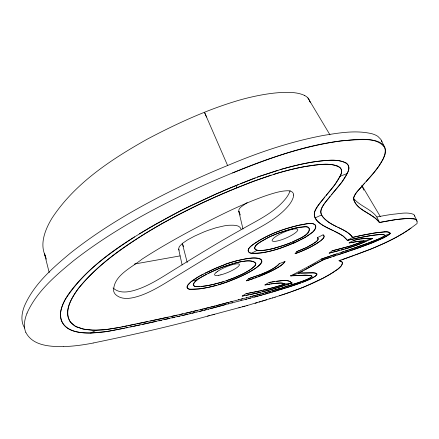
<?xml version="1.0" encoding="UTF-8"?>
<svg xmlns="http://www.w3.org/2000/svg" width="439" height="439" viewBox="0 0 439 439"><rect width="100%" height="100%" fill="white"/><g stroke="black" fill="none" stroke-linecap="round" stroke-linejoin="round"><path stroke-width="0.66" d="M241 229.125C239.694 224.45 232.505 225.234 228.703 225.273A37.946 9.345 -22.6 0 0 224.082 225.893L215.928 227.792L208.349 230.255A34.478 8.511 -22.6 0 0 203.68 232.044L194.57 236.111L187.694 239.809L182.311 243.469L179.26 246.674L178.624 249.122L182.114 264.926M315.789 227.506C316.481 224.691 313.161 223.193 310.807 223.522C302.905 223.819 295.233 226.096 287.682 228.258M290.146 190.658L288.933 193.632A105.651 27.855 -22.4 0 1 285.767 198.549C273.848 213.37 255.811 221.026 239.809 230.453C218.578 242.312 197.846 255.032 177.186 267.845C165.135 275.171 153.403 283.32 140.178 288.428C131.749 291.501 120.511 294.865 113.053 287.962M315.668 227.951L313.106 231.616L307.037 236.22M27.037 313.139C36.772 291.414 55.599 275.511 73.593 260.7C110.897 231.578 152.761 208.854 195.574 188.957A218.518 52.806 -23.1 0 1 232.626 172.911C275.324 155.966 320.261 138.971 366.867 139.646C403.633 141.331 375.822 171.183 364.008 183.837M337.026 165.86A73.083 18.806 -23.7 0 1 340.938 174.442C334.924 188.155 322.21 197.358 315.235 210.457A103.593 23.3 -25.3 0 0 314.554 212.152C312.03 222.194 326.451 226.908 333.322 230.689M332.592 193.429C338.628 186.131 345.52 179.024 348.654 169.898A81.72 21.039 -23.7 0 0 346.036 163.028C336.74 158.402 325.782 160.575 315.893 161.563A122.849 31.087 -23.2 0 0 281.717 169.185L259.383 176.368L236.27 185.456A180.819 43.384 -23.1 0 0 216.081 193.989L183.453 209.332L154.912 224.631A181.422 43.532 -23.1 0 0 139.388 233.861M68.616 318.741A279.402 63.309 -24.2 0 1 78.586 288.242C100.981 260.656 131.53 241.247 161.986 223.654C198.889 203.208 237.636 185.823 277.876 173.098A115.775 29.254 -23.2 0 1 305.988 166.381C316.991 165.179 329.618 161.612 339.841 167.473A71.853 18.487 -23.7 0 1 340.049 176.231L334.716 184.885L326.139 195.448M346.091 163.099A80.792 20.798 -23.7 0 1 347.134 173.624L341.844 182.141L331.341 194.905M320.404 240.934C312.755 246.559 303.986 250.466 295.09 253.671L296.715 251.635L305.879 247.859L312.453 244.298M324.893 196.935C320.854 203.098 310.527 210.923 315.844 218.924C318.088 222.129 321.337 224.45 324.684 226.387C332.175 231.007 341.943 232.939 347.392 240.369L358.559 237.806A172.335 30.104 -23 0 1 367.866 236.056C408.654 229.937 364.337 244.342 354.114 248.112M330.112 196.359C326.621 201.682 318.473 207.872 321.578 214.901C324.822 220.63 330.918 223.786 336.598 226.623M332.131 193.983C328.114 198.944 323.477 203.696 321.096 209.721C319.164 215.017 324.838 219.176 328.438 222.024C336.131 227.649 346.722 229.487 352.682 237.395L359.81 235.759M364.694 183.079C360.842 187.859 355.722 192.073 353.483 197.945C355.585 210.863 372.7 212.696 379.433 222.496C388.734 220.658 398.107 218.907 407.595 218.457C411.074 218.386 418.411 217.826 417.05 223.561L410.997 228.077C398.974 236.714 385.447 242.981 371.833 248.666M363.327 184.594C360.271 189.346 352.951 193.681 353.708 199.954M366.071 181.548L373.825 172.67L378.72 166.299L383.225 158.995L385.14 154.232L385.48 150.017L384.811 147.575L380.843 139.388L377.952 136.463A128.089 33.973 -23.6 0 0 372.063 133.78C356.013 129.911 339.292 132.852 323.285 135.453C290.914 141.594 259.471 152.053 229.163 164.877A218.123 54.162 -23.1 0 0 192.189 180.884C149.463 200.782 107.703 223.594 70.646 252.919C52.68 267.894 33.935 284.071 24.458 306.016A327.818 77.088 -24.3 0 0 23.393 325.661L24.694 328.087M188.951 283.665C187.14 285.043 185.927 288.67 189.116 289.136A40.624 8.687 -22.8 0 0 190.559 289.4L198.84 289.027A73.253 15.941 -23.1 0 0 206.176 287.748L207.949 287.38M189.132 283.473C195.476 277.475 203.707 273.958 211.439 270.155A40.141 8.517 -22.7 0 1 237.675 260.53M248.683 278.677C259.312 274.913 271.231 271.834 279.33 263.63L285.026 261.501L283.221 263.658A21.791 4.401 -23.2 0 1 278.106 267.351C268.185 273.217 257.38 277.459 246.383 280.834L248.683 278.677L260.102 274.715M317.896 242.734C319.729 241.17 326.66 237.526 323.104 234.827L317.386 237.675C320.201 239.99 314.45 242.696 312.886 244.024M321.205 240.292C322.61 239.206 325.93 236.166 323.104 234.827M297.066 275.505C301.955 275.593 307.256 274.337 311.882 276.142L311.756 276.773C301.456 283.643 287.902 284.115 277.569 290.464M216.065 272.493L217.535 271.379M198.521 276.735L190.992 281.761L187.382 285.805A35.125 7.501 -22.7 0 0 189.176 289.153C210.237 289.63 230.859 281.553 249.401 272.037A29.737 6.245 -22.9 0 0 255.866 267.999A29.265 6.146 -22.9 0 0 258.736 265.76C267.724 259.065 255.438 257.133 250.488 258.132A45.958 9.707 -22.7 0 0 245.406 258.818L237.647 260.557M332.938 252.156L329.179 253.16L332.114 250.85L350.937 245.84L364.03 241L372.481 238.553C364.606 238.24 355.744 238.35 349.115 242.948L357.478 241.466M206.78 274.117C203.46 276.768 191.667 280.373 193.928 285.937A29.457 6.294 -22.7 0 0 195.339 286.464L199.866 286.618L205.913 285.882A70.717 15.425 -23.1 0 0 212.849 284.51L223.297 281.712M384.619 231.924L386.682 231.907A56.894 10.492 -24 0 1 387.939 231.984L389.733 232.456L390.353 233.532L387.483 235.578A13.538 2.513 -24.4 0 1 383.505 237.806L373.594 242.246M389.371 234.283L390.353 233.532C387.933 229.987 381.645 232.84 378.023 232.533A148.058 26.307 -23.2 0 0 374.083 233.093L360.298 235.655M389.377 234.272L388.68 234.783M410.997 228.077C398.76 236.857 384.987 243.206 371.12 248.957M254.483 243.491L250.62 246.466L248.578 248.897A34.901 7.787 -23.5 0 0 248.156 250.532M388.537 234.881L387.747 235.403M254.801 243.272C266.511 235.584 279.632 230.195 293.164 226.689A64.44 13.955 -23.3 0 1 299.667 225.092C304.386 224.817 310.834 221.497 315.076 224.845C318.127 230.557 308.974 234.569 305.253 237.301C288.692 245.884 270.303 253.632 251.377 253.254A43.329 9.663 -23.6 0 1 248.128 250.543M134.581 236.879C110.184 252.88 85.473 270.199 68.402 294.3A290.003 65.784 -24.2 0 0 60.511 313.89C60.593 336.954 91.669 333.635 107.116 331.489A92.525 19.859 -22 0 0 110.623 330.896L115.534 329.958M269.985 284.06L264.926 284.977L268.745 282.551L274.841 281.476M246.356 203.186L241.351 206.714A16.386 4.269 -23.4 0 0 239.529 208.547L238.854 209.875L238.778 211.291L243.003 229.059M387.582 235.513L383.11 238.009M244.913 295.579L242.18 296.073L246.07 293.669L261.287 290.623L273.634 287.479A104.142 20.617 -23.9 0 0 282.041 284.999L285.048 284.049L292.056 283.023L290.174 281.706M306.477 236.566L305.143 237.362M323.625 259.57L304.562 269.947M325.244 259.021C313.479 264.015 303.146 272.383 290.673 275.879L305.171 275.215L310.9 275.599A24.348 4.357 -23.4 0 1 311.992 276.224M314.236 263.285L321.458 259.032L329.535 256.283M304.452 237.762L300.775 239.754M312.365 264.338L314.269 263.263M384.416 231.935L380.778 232.215A140.332 25.028 -23.2 0 0 372.475 233.356L368.425 234.053A195.481 33.819 -22.8 0 0 363.98 234.898L352.682 237.395L347.392 240.369L342.963 235.941L334.375 231.194M199.597 276.12L203.262 274.134M310.466 265.397L312.392 264.322M308.551 266.451L310.494 265.381M308.573 266.44L290.673 275.879L292.111 275.791M303.025 270.759L298.405 273.179L300.15 273.085M274.765 232.78L272.18 233.877A25.627 5.734 -23.5 0 0 268.377 235.639A36.097 8.001 -23.5 0 0 259.065 240.605L252.54 244.885A23.465 5.246 -23.4 0 0 249.473 247.607C247.289 249.506 248.178 253.298 251.448 253.27L257.276 250.279L260.766 250.521M238.366 184.556L213.947 194.932L192.128 205.046A171.962 41.584 -23.1 0 0 171.303 215.604C132.09 237.587 90.275 260.92 65.235 299.508A288.22 65.395 -24.2 0 0 61.679 321.375C66.788 331.939 80.425 333.042 90.758 333.014L96.174 330.265L107.154 329.469L120.231 327.269M300.002 240.149L299.222 240.539A31.213 6.854 -23.6 0 1 294.404 242.811L280.872 247.936A50.227 11.222 -23.7 0 1 268.794 251.459A52.565 11.76 -23.7 0 1 260.975 253.012L254.636 253.544L251.448 253.27M205.079 273.201L214.122 268.964A42.638 9.027 -22.7 0 1 219.769 266.599A41.579 8.807 -22.7 0 1 223.544 265.134C226.826 262.297 274.199 250.285 258.566 265.908A29.654 6.228 -22.9 0 1 251.059 271.088A28.936 6.075 -22.9 0 1 248.611 272.476L245.955 273.887A30.906 6.497 -22.9 0 1 237.164 278.008L227.32 281.849L218.446 284.708M382.846 238.141L372.19 242.805L358.97 247.695A245.675 54.694 -25.6 0 1 352.522 249.928L343.995 252.804M208.218 273.387L218.891 268.58A34.802 7.37 -22.7 0 1 223.588 266.747L232.654 263.729M292.138 242.207C296.188 239.299 312.936 235.068 308.529 227.413A24.096 5.317 -23.6 0 0 305.593 226.678L295.743 228.088A57.163 12.38 -23.3 0 0 290.558 229.361L279.078 232.906L270.901 236.248A29.259 6.486 -23.5 0 0 262.511 240.693L257.391 244.095A16.545 3.699 -23.4 0 0 255.498 245.818L254.598 247.772L255.416 249.539A36.849 8.215 -23.6 0 0 257.276 250.279M315.18 217.876L321.6 214.929M293.565 241.626L300.913 237.96A16.901 3.688 -23.7 0 0 306.4 234.283C318.253 221.349 291.244 228.746 286.782 230.426C279.67 232.489 272.685 235.057 266.188 238.635C262.237 241.34 256.222 243.03 254.593 247.947L254.823 248.897C257.468 251.492 261.754 250.307 265.057 250.137A45.03 10.07 -23.7 0 0 274.402 248.189L285.509 244.726L293.565 241.626L293.982 243.003M307.563 279.204L310.06 278.008A3.441 0.615 -23.6 0 0 310.817 277.558L311.931 276.252M364.611 241.96L360.496 243.694A37.238 7.216 -24.4 0 1 349.104 247.777M364.985 241.796L366.11 241.307M307.426 280.334C309.665 279.451 322.895 273.579 313.649 272.866A111.808 19.557 -22.7 0 0 312.332 272.795L301.017 273.042M168.203 317.194L117.498 327.807L103.944 329.821L92.355 330.221L82.795 329.03L75.393 326.254L70.311 321.897C63.512 310.708 71.771 298.021 78.186 288.758C96.3 266.149 120.385 249.429 144.552 233.927A167.912 40.432 -23.1 0 1 236.983 187.837L252.886 181.428L271.115 175.15M232.626 172.911C267.549 158.259 303.892 146.143 341.493 140.798C354.899 140.14 375.405 135.245 384.811 147.575M307.24 279.347L305.61 280.011A24.299 4.423 -23.6 0 1 304.962 280.269A32.656 5.987 -23.6 0 1 300.238 281.997A79.371 15.129 -23.8 0 1 293.839 284.159L293.236 284.362M306.757 280.614L307.091 280.477M305.731 286.228L323.823 277.783L331.456 273.442L337.218 269.541L341.098 266.072L342.579 263.515L342.486 262.538L341.888 261.776L339.018 260.728L354.3 255.388M240.473 183.672L255.207 177.883M301.917 287.775C313.94 282.93 325.87 277.525 336.521 270.062C340.044 268.52 346.075 261.424 339.018 260.728M305.357 286.382L303.87 286.991M261.282 274.243L267.126 271.714A18.125 3.671 -23.2 0 0 275.324 267.291A16.869 3.408 -23.2 0 0 279.275 263.652M306.427 280.751L304.798 281.41M370.412 249.248L371.476 248.814M355.425 254.982L370.768 249.105M370.055 249.39L342.557 259.52M303.497 287.139L301.105 288.094M373.194 242.405L369.32 243.919M275.226 232.588L282.041 230.074M297.093 289.636L301.511 287.935M290.717 242.778L287.885 243.859A43.143 9.631 -23.7 0 1 272.032 248.781A44.498 9.949 -23.7 0 1 260.755 250.526M257.967 276.888L269.87 271.779A24.134 4.884 -23.2 0 0 280.033 266.138M299.897 288.566L300.704 288.253M304.117 281.679L298.899 283.605M299.497 288.719L291.447 291.694M368.897 244.084L362.263 246.526M302.641 282.244L310.406 278.984L315.449 276.093L317.04 274.134L316.524 273.459L315.312 273.085A77.094 13.647 -23 0 0 313.764 272.877L299.936 273.096M390.353 233.532L384.965 235.545L383.494 234.706M368.091 243.173L377.425 239.48A14.674 2.744 -24.4 0 0 381.606 237.554A6.892 1.279 -24.4 0 0 385.003 235.534M296.698 289.784L293.823 290.843M340.049 176.231L347.139 173.624M254.988 277.997L256.475 277.453M367.075 243.546L349.197 249.775M257.303 177.115L278.002 170.266M300.666 282.974L290.069 286.563A183.941 37.842 -24.4 0 1 286.195 287.797L284.439 288.346M293.345 291.013L289.564 292.352M361.813 246.691L360.013 247.333M359.568 247.486L352.094 250.076M290.503 292.023L287.759 292.978M296.715 251.635L306.921 247.349L314.884 242.668A17.472 3.638 -23.7 0 0 317.82 239.968L318.313 238.586L317.386 237.675M298.103 283.879L296.534 284.423M289.092 292.517L286.876 293.279M226.096 280.812L234.838 277.569L242.015 274.337A22.74 4.774 -22.9 0 0 244.688 272.965A23.047 4.84 -22.9 0 0 252.99 267.625C261.611 261.419 248.2 259.965 243.947 261.254A38.303 8.094 -22.7 0 0 239.354 262.045L234.069 263.329M339.726 260.486L341.141 260.003M285.992 293.581L287.315 293.131M353.126 248.447L330.529 255.953M349.74 250.878L351.156 250.395M286.431 293.433L283.353 294.465M324.169 259.383L326.896 258.467M347.858 251.514L348.796 251.196M295.749 284.691L293.795 285.345M325.782 258.84L329.052 257.748M345.504 252.299L346.914 251.827M284.231 294.174L285.109 293.878M282.65 229.866L287.029 228.461M348.215 250.104L345.274 251.081M327.395 258.302L331.204 257.04M343.287 253.04L339.737 254.219M341.866 253.512L344.566 252.612M343.314 251.734L341.355 252.381M332.191 255.399L321.458 259.032L322.539 259.937M330.062 257.419L339.243 254.384M337.607 254.927L341.668 253.577M283.792 294.317L281.586 295.046M332.504 255.3L336.444 254M333.338 256.332L335.473 255.63M282.914 294.613L280.23 295.491M292.818 285.668L290.887 286.299M274.847 297.225L280.68 295.343M279.33 295.787L279.78 295.639M286.052 284.949L288.632 284.121M292.637 284.554L285.531 286.799M290.349 283.567L292.056 283.023L289.51 281.344M292.056 283.023L282.941 285.943A110.271 21.84 -23.9 0 1 270.907 289.57L257.923 292.895L242.18 296.073M289.927 286.612L285.624 287.979M284.329 285.504L279.193 287.122A111.308 22.06 -23.9 0 1 266.105 290.87A117.158 23.316 -23.9 0 1 262.22 291.869M275.291 297.082L272.487 297.971M246.872 305.615L272.954 297.823M265.935 300.013L266.627 299.793M283.259 288.714L284.916 288.198M269.661 298.849L270.133 298.707M284.944 286.98L272.087 290.859M283.638 288.599L280.9 289.444M263.872 300.649L265.244 300.227M349.082 247.799L335.445 251.514M280.845 288.231L250.214 296.802M282.359 288.994L279.72 289.806M276.592 290.766L274.66 291.359M261.82 301.28L263.186 300.863M279.813 289.773L257.419 296.254M273.695 291.65L271.785 292.22M259.103 302.098L260.459 301.692M257.078 302.696L255.125 303.267M270.83 292.495L268.937 293.049M280.038 169.663C294.673 165.459 309.588 161.865 324.794 160.548C331.906 160.186 339.676 159.472 346.108 163.088M345.12 248.979L358.35 244.545A32.59 6.294 -24.3 0 0 364.057 242.202L372.481 238.553L366.318 238.355L360.545 239.019M267.993 293.318L265.178 294.119M270.654 291.271L264.98 292.862M207.872 316.058C170.014 326.501 131.656 335.061 93.2 342.996M263.312 294.64L264.245 294.382M207.532 316.151L209.233 315.679M247.503 305.44L213.771 314.461M329.179 253.16L331.846 252.436M221.355 305.692L208.19 309.204M262.324 294.915L259.378 295.721M208.558 315.866L209.908 315.498M242.547 306.812L245.011 306.131M332.114 250.85L349.01 246.416L357.11 243.766A26.998 5.213 -24.3 0 0 364.03 241L358.306 241.351L349.115 242.948M344.083 249.27L341.081 250.076M216.701 285.207L208.86 287.177M224.724 303.409L221.739 304.222M222.238 305.456L220.724 305.868A312.074 73.121 -24.7 0 1 210.166 308.688M262.165 293.631L263.576 293.247M221.684 305.604L223.736 305.05M209.573 315.592L214.638 314.236M238.86 307.816L240.089 307.481M258.137 296.056L245.736 299.343M220.246 304.622L216.537 305.61M225.465 303.206L227.665 302.619M260.766 294.009L256.568 295.134M223.001 305.248L228.675 303.755M254.483 297.044L256.436 296.517M211.911 314.961L212.24 314.873M228.944 302.284L210.643 307.141M224.302 304.902L225.597 304.556M228.395 302.427L232.088 301.467M252.381 296.237L255.169 295.502M248.633 298.591L250.581 298.076M215.061 305.999L188.32 312.595L150.418 321.068M230.563 301.862L238.942 299.705M246.361 297.796L250.987 296.599M228.154 303.887L232.505 302.762M240.923 300.589L246.778 299.074M332.74 252.206L335.38 251.531M241.203 299.124L246.8 297.686M231.803 302.943L241.099 300.545M333.635 251.975L336.592 251.223M339.16 250.576L337.284 251.053M238.388 299.848L242.597 298.767M208.668 309.078L199.311 311.438M204.064 310.252L206.127 309.731M209.178 307.514L204.783 308.617M202.703 310.592L196.76 312.069M203.323 308.979L200.398 309.698M196.935 312.025L189.824 313.753M192.194 313.183L194.565 312.606M197.484 310.406L193.105 311.46M220.894 274.825L218.825 275.286M190.822 313.512L182.498 315.487M260.7 292.237L250.488 294.498M191.645 311.805L185.807 313.183M187.854 314.22L133.665 326.27M177.323 316.695L179.913 316.091M179.957 314.533L182.882 313.858M260.667 290.766L261.853 290.497M172.143 317.885L174.738 317.293M177.027 315.207L171.15 316.535M169.547 318.473L164.345 319.647M158.945 320.849L161.645 320.25M259.498 291.03L253.78 292.226M156.24 321.441L142.626 324.388M292.034 229.394L294.086 228.993A13.938 3.111 -23.6 0 1 295.694 232.582L294.053 233.789A13.938 3.111 -23.6 0 1 278.106 240.802L276.038 241.236A13.938 3.111 -23.6 0 1 274.112 237.784L275.747 236.566A13.938 3.111 -23.6 0 1 292.05 229.394M191.991 280.976L197.204 279.852M147.433 321.705L136.919 323.9M139.926 324.959L119.529 329.162M130.586 326.907L132.128 326.589M368.793 213.831L375.51 218.397L379.433 222.496L396.477 219.522L408.001 218.446L414.893 219.056L416.463 219.977L416.984 221.289M135.41 324.212L128.6 325.601M125.966 327.856L127.508 327.543M124.424 328.174L106.09 331.648L90.758 333.014M127.08 325.908L121.757 326.973M118.865 329.299L117.531 329.563M180.089 255.899L134.389 264.058M353.236 198C359.629 206.089 370.714 208.651 376.871 216.976L384.081 215.631A205.271 37.063 -22.9 0 1 392.653 214.281C399.435 213.793 406.827 211.741 413.406 214.281A55.533 10.591 -24.3 0 1 414.531 216.12M116.198 329.826L116.867 329.694M249.078 294.783L246.29 295.321M353.066 240.363L359.837 239.134M252.661 292.445L249.341 293.076M264.926 284.977L271.582 283.803M269.639 282.381L271.401 282.058M248.244 293.279L246.07 293.669M272.295 281.898L283.429 280.537A62.645 11.343 -22.8 0 1 284.999 280.532A62.821 11.37 -22.8 0 1 289.531 281.333M271.022 283.89L280.971 283.034A57.871 10.47 -22.8 0 1 283.731 283.457L285.048 284.049A59.967 10.843 -22.8 0 0 276.444 283.182L275.719 283.259M371.745 235.447L355.996 238.35A111.654 20.271 -23.4 0 0 347.408 240.358M276.504 281.223L281.876 280.62M272.657 283.643L273.448 283.534M274.221 283.429L274.979 283.336M314.126 165.135C321.71 164.356 329.689 163.379 337.075 165.832M201.583 286.475C216.076 284.62 230.239 280.175 243.321 273.678A22.916 4.813 -22.9 0 0 251.728 268.619L254.96 265.694L255.882 263.422C252.326 259.433 245.824 261.216 241.159 261.688A36.755 7.776 -22.7 0 0 234.717 263.153L223.133 266.917A35.246 7.463 -22.7 0 0 214.287 270.539C207.137 274.156 198.916 277.02 193.698 283.38A26.565 5.674 -22.7 0 0 193.374 285.355L195.125 286.415L200.003 286.612M293.543 275.708L296.369 275.544M298.405 273.179L299.277 273.129M63.249 346.612C49.964 346.684 32.695 345.817 25.824 332.367M96.174 330.265L85.385 329.541L77.374 327.247M304.765 95.537C297.466 92.047 289.081 92.234 281.185 92.519A112.384 36.102 -23.1 0 0 240.693 99.752C207.949 109.168 176.774 123.529 146.725 139.448C110.979 159.604 75.031 183.184 52.093 218.035A274.655 79.174 -24.4 0 0 44.542 254L49.201 272.619M337.761 227.193C343.106 229.91 349.087 232.341 352.682 237.395M367.909 213.294C362.51 209.963 356.386 206.522 353.894 200.332M179.332 250.148L178.624 249.122M239.667 212.739L238.778 211.291L240.385 215.05M307.854 97.87L329.958 134.817M361.824 185.373L380.262 216.493M414.279 215.176L416.841 220.581M376.871 216.976L379.433 222.496M361.955 185.944L362.691 187.519M362.932 188.046L363.915 190.158M309.577 100.822L310.439 102.688M227.665 165.646L204.536 112.406L206.528 117.032M183.595 246.608L182.311 243.469L187.233 262.549M44.498 254.016L46.408 259.147M236.27 185.456L236.983 187.837M220.916 274.809A13.455 2.892 -22.8 0 0 236.286 268.048L237.762 266.956A13.455 2.892 -22.8 0 0 235.293 264.037L233.213 264.481A13.455 2.892 -22.8 0 0 217.563 271.373M218.863 275.264A13.455 2.892 -22.8 0 1 216.109 272.476M357.445 241.488A58.299 10.81 -23.7 0 1 364.074 240.973M285.026 284.071A108.647 21.577 -23.9 0 1 263.06 290.206M379.878 234.596A55.265 10.174 -23.9 0 1 383.532 234.684M371.712 235.469A108.696 19.612 -23.5 0 1 379.944 234.558M273.645 174.376A114.486 28.952 -23.2 0 1 314.126 165.135M304.715 95.565A71.722 23.432 -23.8 0 1 309.797 101.65M77.28 327.285A235.43 53.349 -23.6 0 1 68.665 318.719M45.277 255.663A231.479 66.739 -23.7 0 1 44.591 253.983M93.123 343.051A143.279 31.185 -22.1 0 1 63.397 346.536M25.808 332.372A328.399 75.146 -24.2 0 1 27.064 313.128M246.35 203.186A28.974 7.479 -23.5 0 1 247.19 202.67M284.96 261.529A22.976 4.642 -23.2 0 1 280.027 266.138M253.506 278.524A40.317 8.281 -23.2 0 1 246.383 280.834M317.946 242.723A25.144 5.241 -23.7 0 1 295.107 253.649M281.887 280.614A65.406 11.826 -22.8 0 1 290.195 281.695M381.464 140.513A120.538 31.992 -23.7 0 1 381.897 141.715M293.625 195.026L293.214 197.572L291.979 200.502A105.854 27.163 -22.5 0 1 288.769 205.348C276.696 220.032 258.626 227.627 242.613 237.038C221.327 248.853 200.524 261.507 179.787 274.26C167.166 281.843 154.885 290.366 140.946 295.414C133.001 298.114 122.569 300.94 115.611 294.585A140.579 33.024 -23.1 0 1 113.679 291.194C112.938 275.604 131.788 267.609 141.978 259.186C163.939 244.918 187.009 232.461 210.204 220.356C228.499 211.027 247.124 202.198 266.55 195.465C273.299 193.297 280.17 190.981 287.315 190.751C290.025 190.553 293.74 191.728 293.625 195.026"/></g></svg>
